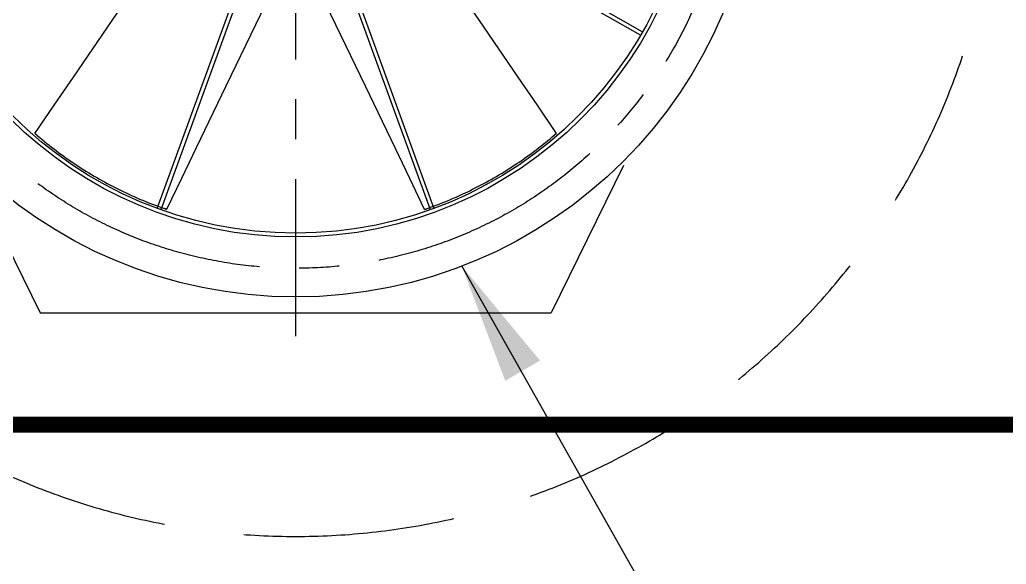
# Model space of a CAD drawing. Header units: millimetres. Extents: x -69382 to 174843, y -46375 to 101648.
# Drawn here: x -63349 to -61805, y -12561 to -11708 of the extents above; entities that cross this region are included whole.
import ezdxf

# ---------------------------------------------------------------- set-up
doc = ezdxf.new("R2010")
doc.units = ezdxf.units.MM
doc.header["$LTSCALE"] = 1000
doc.linetypes.add('A-DASHD01', pattern=[0.75, 0.5, -0.25])
doc.linetypes.add('CENTER2', pattern=[1.125, 0.75, -0.125, 0.125, -0.125])
for name, color, linetype in [('1', 3, 'Continuous'), ('CS-HIDL', 2, 'A-DASHD01'), ('J', 4, 'Continuous')]:
    doc.layers.add(name, color=color, linetype=linetype)

# ---------------------------------------------------------------- blocks, each defined once
blk = doc.blocks.new('새G')
at = {"color": 3, "linetype": 'Continuous'}
for p, q in [((-3, 200), (-3, 625)), ((3, 625), (3, 200)), ((-399.4, 480.7), (-126.2, 155.1)), ((126.2, 155.1), (399.4, 480.7)), ((-130.8, 151.3), (-404, 476.8)), ((404, 476.8), (130.8, 151.3)), ((-615, 111.5), (-196.4, 37.7)), ((196.4, 37.7), (615, 111.5)), ((-197.5, 31.8), (-616, 105.6)), ((616, 105.6), (197.5, 31.8)), ((-542.8, -309.9), (-174.7, -97.4)), ((-171.7, -102.6), (-539.8, -315.1)), ((539.8, -315.1), (171.7, -102.6)), ((174.7, -97.4), (542.8, -309.9)), ((-216.6, -586.3), (-71.2, -186.9)), ((-65.6, -188.9), (-210.9, -588.3)), ((210.9, -588.3), (65.6, -188.9)), ((71.2, -186.9), (216.6, -586.3))]:
    blk.add_line(p, q, dxfattribs=at)
blk = doc.blocks.new('IMPELLER')
for p, q in [((23328.5, 14191.7), (23328.6, 14191.7)), ((23938.5, 14072.7), (23938.6, 14072.7))]:
    blk.add_line(p, q)
at = {"flags": 128}
for points in [[(23328.5, 14191.7), (23358.7, 14235.9), (23388.9, 14280), (23449.2, 14368.4), (23569.8, 14545.1)], [(23903.4, 14545.1), (24024, 14368.3), (24084.3, 14280), (24114.5, 14235.8), (24144.6, 14191.7)], [(23720.1, 14458.3), (23627.3, 14265.5), (23581, 14169.1), (23557.8, 14120.9), (23534.7, 14072.7)], [(23938.5, 14072.7), (23915.4, 14120.9), (23892.2, 14169.1), (23845.9, 14265.5), (23753.1, 14458.3)], [(23328.6, 14191.7), (23328.6, 14191.6), (23328.6, 14191.6), (23328.7, 14191.6), (23328.7, 14191.5), (23328.8, 14191.5), (23328.8, 14191.5), (23328.9, 14191.4), (23328.9, 14191.4), (23329, 14191.3), (23329, 14191.3), (23329.1, 14191.2), (23329.1, 14191.2), (23329.2, 14191.1), (23329.3, 14191), (23329.3, 14191), (23329.4, 14190.9), (23329.4, 14190.9), (23329.5, 14190.8), (23329.5, 14190.8), (23329.6, 14190.7), (23329.7, 14190.7), (23329.7, 14190.6), (23329.8, 14190.6), (23329.8, 14190.5)], [(23943.2, 14074.3), (23947.8, 14076), (23952.3, 14077.6), (23956.8, 14079.3), (23961.3, 14081), (23965.8, 14082.8), (23970.2, 14084.5), (23974.6, 14086.3), (23979, 14088.2), (23983.4, 14090.1), (23987.8, 14092), (23992.1, 14093.9), (23996.4, 14095.9), (24000.7, 14097.9), (24005, 14099.9), (24009.3, 14102), (24013.5, 14104.1), (24017.8, 14106.2), (24022, 14108.3), (24026.1, 14110.5), (24030.3, 14112.7), (24034.5, 14115), (24038.6, 14117.3), (24042.7, 14119.6), (24046.8, 14121.9), (24050.9, 14124.3), (24054.9, 14126.7), (24059, 14129.1), (24063, 14131.5), (24067, 14134), (24070.9, 14136.5), (24074.9, 14139.1), (24078.8, 14141.7), (24082.7, 14144.3), (24086.6, 14146.9), (24090.5, 14149.5), (24094.3, 14152.2), (24098.1, 14154.9), (24101.9, 14157.7), (24105.7, 14160.4), (24109.4, 14163.2), (24113.2, 14166), (24116.9, 14168.9), (24120.5, 14171.7), (24124.2, 14174.6), (24127.8, 14177.5), (24131.3, 14180.4), (24134.9, 14183.4), (24138.4, 14186.3), (24141.8, 14189.2), (24144.6, 14191.7)], [(24144.6, 14191.7), (24144.6, 14191.6), (24144.5, 14191.6), (24144.5, 14191.6), (24144.5, 14191.5), (24144.4, 14191.5), (24144.4, 14191.4), (24144.3, 14191.4), (24144.2, 14191.3), (24144.2, 14191.3), (24144.1, 14191.2), (24144.1, 14191.2), (24144, 14191.1), (24143.9, 14191), (24143.9, 14191), (24143.8, 14190.9), (24143.8, 14190.9), (24143.7, 14190.8), (24143.6, 14190.8), (24143.6, 14190.7), (24143.5, 14190.7), (24143.4, 14190.6), (24143.4, 14190.5), (24143.3, 14190.5), (24143.2, 14190.4)], [(23329.8, 14190.5), (23330, 14190.4), (23330.1, 14190.4), (23330.2, 14190.3), (23330.3, 14190.2), (23330.4, 14190.1), (23330.5, 14190), (23330.6, 14189.9), (23330.7, 14189.8), (23330.8, 14189.8), (23330.9, 14189.7), (23331, 14189.6), (23331.1, 14189.5), (23331.2, 14189.4), (23331.3, 14189.3), (23331.4, 14189.3), (23331.5, 14189.2), (23331.6, 14189.1), (23331.7, 14189), (23331.8, 14188.9), (23331.9, 14188.8), (23332, 14188.8), (23332.1, 14188.7), (23332.2, 14188.6), (23332.3, 14188.5)], [(23332.3, 14188.5), (23336, 14185.3), (23339.7, 14182.2), (23343.4, 14179.2), (23347.1, 14176.1), (23350.9, 14173.1), (23354.6, 14170.2), (23358.4, 14167.3), (23362.2, 14164.4), (23366, 14161.5), (23369.9, 14158.7), (23373.7, 14155.9), (23377.6, 14153.1), (23381.5, 14150.4), (23385.4, 14147.7), (23389.3, 14145.1), (23393.2, 14142.4), (23397.2, 14139.8), (23401.1, 14137.3), (23405.1, 14134.7), (23409.1, 14132.2), (23413.1, 14129.8), (23417.2, 14127.3), (23421.2, 14124.9), (23425.3, 14122.5), (23429.4, 14120.2), (23433.5, 14117.9), (23437.6, 14115.6), (23441.7, 14113.3), (23445.9, 14111.1), (23450.1, 14109), (23454.2, 14106.8), (23458.4, 14104.7), (23462.6, 14102.6), (23466.8, 14100.6), (23471.1, 14098.5), (23475.3, 14096.5), (23479.6, 14094.6), (23483.8, 14092.7), (23488.1, 14090.8), (23492.4, 14088.9), (23496.7, 14087.1), (23501, 14085.4), (23505.3, 14083.6), (23509.6, 14081.9), (23513.9, 14080.2), (23518.3, 14078.6), (23522.6, 14077), (23526.9, 14075.4), (23531.1, 14073.9), (23534.7, 14072.7)], [(24143.2, 14190.4), (24143.1, 14190.4), (24143, 14190.3), (24142.9, 14190.2), (24142.9, 14190.1), (24142.8, 14190), (24142.7, 14189.9), (24142.6, 14189.9), (24142.5, 14189.8), (24142.4, 14189.7), (24142.3, 14189.6), (24142.2, 14189.5), (24142.1, 14189.5), (24142, 14189.4), (24141.9, 14189.3), (24141.8, 14189.2), (24141.7, 14189.1), (24141.6, 14189.1), (24141.5, 14189), (24141.4, 14188.9), (24141.3, 14188.8), (24141.2, 14188.7), (24141.1, 14188.6), (24141, 14188.6), (24140.9, 14188.5)], [(23532.9, 14073.3), (23532.8, 14073.3), (23532.6, 14073.4), (23532.5, 14073.4), (23532.4, 14073.5), (23532.3, 14073.5), (23532.2, 14073.5), (23532, 14073.6), (23531.9, 14073.6), (23531.8, 14073.7), (23531.7, 14073.7), (23531.6, 14073.8), (23531.5, 14073.8), (23531.3, 14073.8), (23531.2, 14073.9), (23531.1, 14073.9), (23531, 14074), (23530.9, 14074), (23530.7, 14074.1), (23530.6, 14074.1), (23530.5, 14074.1), (23530.4, 14074.2), (23530.3, 14074.2), (23530.2, 14074.3), (23530, 14074.3)], [(23534.6, 14072.7), (23534.6, 14072.7), (23534.5, 14072.7), (23534.5, 14072.8), (23534.4, 14072.8), (23534.4, 14072.8), (23534.3, 14072.8), (23534.2, 14072.8), (23534.1, 14072.9), (23534.1, 14072.9), (23534, 14072.9), (23533.9, 14072.9), (23533.8, 14073), (23533.8, 14073), (23533.7, 14073), (23533.6, 14073), (23533.5, 14073.1), (23533.4, 14073.1), (23533.4, 14073.1), (23533.3, 14073.1), (23533.2, 14073.2), (23533.1, 14073.2), (23533, 14073.2), (23533, 14073.3), (23532.9, 14073.3)], [(23938.6, 14072.7), (23938.6, 14072.7), (23938.6, 14072.7), (23938.7, 14072.7), (23938.7, 14072.8), (23938.8, 14072.8), (23938.9, 14072.8), (23938.9, 14072.8), (23939, 14072.8), (23939.1, 14072.8), (23939.1, 14072.9), (23939.2, 14072.9), (23939.3, 14072.9), (23939.4, 14072.9), (23939.4, 14073), (23939.5, 14073), (23939.6, 14073), (23939.7, 14073), (23939.7, 14073.1), (23939.8, 14073.1), (23939.9, 14073.1), (23940, 14073.1), (23940, 14073.2), (23940.1, 14073.2), (23940.2, 14073.2)], [(23940.2, 14073.2), (23940.3, 14073.3), (23940.4, 14073.3), (23940.6, 14073.4), (23940.7, 14073.4), (23940.8, 14073.4), (23940.9, 14073.5), (23941.1, 14073.5), (23941.2, 14073.6), (23941.3, 14073.6), (23941.4, 14073.7), (23941.6, 14073.7), (23941.7, 14073.8), (23941.8, 14073.8), (23941.9, 14073.9), (23942, 14073.9), (23942.2, 14073.9), (23942.3, 14074), (23942.4, 14074), (23942.5, 14074.1), (23942.7, 14074.1), (23942.8, 14074.2), (23942.9, 14074.2), (23943, 14074.3), (23943.2, 14074.3)]]:
    blk.add_lwpolyline(points, dxfattribs=at)

msp = doc.modelspace()

# ---------------------------------------------------------------- linework, layer by layer
at = {"color": 3}
for p, q in [((-63430.6244, -11936.3543), (-63317.5, -12167.121)), ((-62404.3755, -11936.3543), (-62517.5, -12167.121)), ((-63317.5, -12167.121), (-62517.5, -12167.121))]:
    msp.add_line(p, q, dxfattribs=at)
msp.add_circle((-62917.5, -11417.121), 725, dxfattribs=at)
for radius in [631, 625, 625]:
    msp.add_circle((-62917.5, -11417.121), radius)
at = {"layer": '1', "color": 1, "linetype": 'CENTER2', "ltscale": 0.5}
msp.add_line((-62917.5, -10269.9109), (-62917.5, -12203.6544), dxfattribs=at)
msp.add_circle((-62917.5, -11417.121), 680, dxfattribs=at)
at = {"layer": 'CS-HIDL', "ltscale": 0.5}
msp.add_lwpolyline([(-62917.5, -10317.121, 1), (-62917.5, -12517.121, 1)], format="xyb", close=True, dxfattribs=at)
at = {"layer": 'CS-HIDL', "const_width": 25}
msp.add_lwpolyline([(-59669.1163, -12342.121), (-58669.1163, -13142.121), (-58669.1163, -17142.121), (-69369.1163, -17142.121), (-69369.1163, -13142.121), (-68369.1163, -12342.121)], close=True, dxfattribs=at)
at = {"layer": 'J', "color": 1}
msp.add_line((-62657.3197, -12093.8272), (-61868.7332, -13489.9779), dxfattribs=at)
msp.add_solid([(-62589.4513, -12273.3797), (-62534.8866, -12241.6628), (-62657.3197, -12093.8272)], dxfattribs=at)

# ---------------------------------------------------------------- block references
for name, p in [('새G', (-62917.5, -11417.121)), ('IMPELLER', (-86654.1056, -26077.5708))]:
    msp.add_blockref(name, p)

doc.saveas('drawing.dxf')
